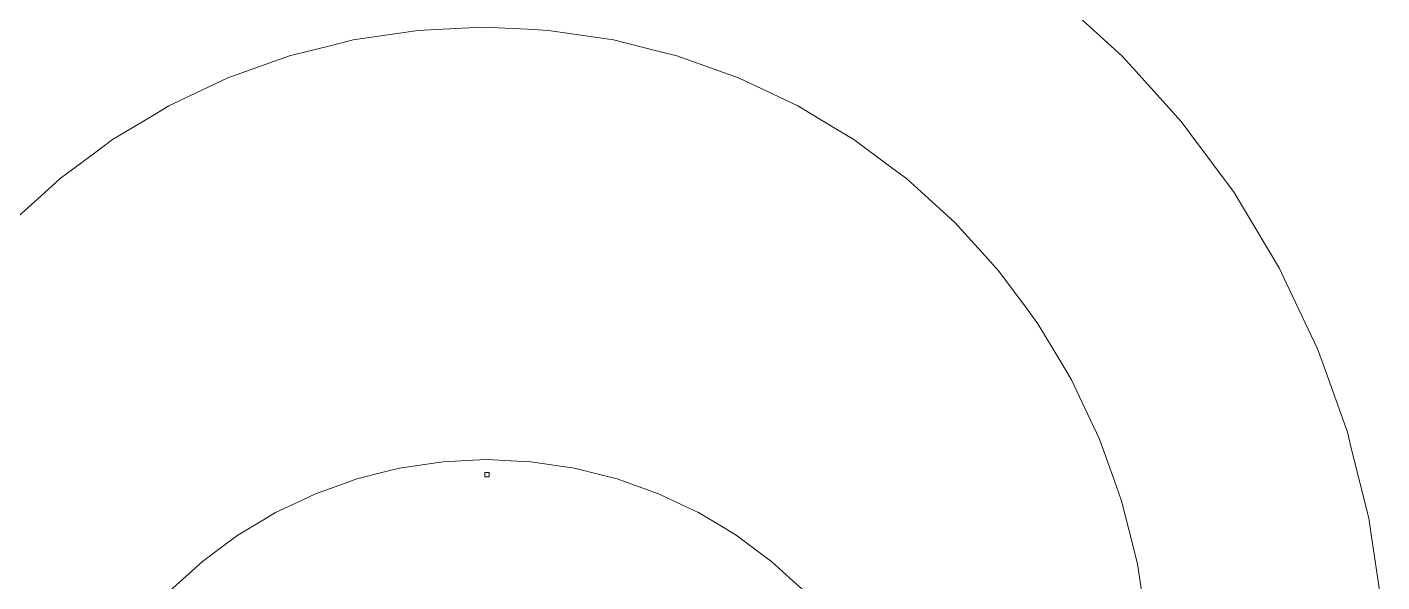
# Model space of a CAD drawing. Header units: centimetres. Extents: x -214 to 137, y -175 to 4.
# Drawn here: x 105.62 to 124.07, y -118.28 to -110.73 of the extents above; entities that cross this region are included whole.
import ezdxf

# ---------------------------------------------------------------- set-up
doc = ezdxf.new("R2010")
doc.units = ezdxf.units.CM
doc.header["$MEASUREMENT"] = 0
doc.layers.add('layer 1', color=7, linetype='Continuous')

msp = doc.modelspace()

# ---------------------------------------------------------------- linework, layer by layer
at = {"layer": 'layer 1', "color": 5, "lineweight": 9}
for points in [[(120.53034, -111.11601), (120.53034, -111.11601), (119.8005, -110.45452), (119.8005, -110.45452)], [(111.54628, -110.74044), (111.54628, -110.74044), (111.83228, -110.72639), (111.83228, -110.72639)], [(111.83228, -110.72639), (111.83228, -110.72639), (112.43707, -110.7561), (112.43707, -110.7561)], [(109.78161, -110.97058), (109.78161, -110.97058), (110.05937, -110.901), (110.05937, -110.901)], [(110.05937, -110.901), (110.05937, -110.901), (110.65829, -110.81217), (110.65829, -110.81217)], [(110.65829, -110.81217), (110.65829, -110.81217), (110.94154, -110.77015), (110.94154, -110.77015)], [(110.94154, -110.77015), (110.94154, -110.77015), (111.54628, -110.74044), (111.54628, -110.74044)], [(112.43707, -110.7561), (112.43707, -110.7561), (112.72308, -110.77015), (112.72308, -110.77015)], [(112.72308, -110.77015), (112.72308, -110.77015), (113.322, -110.859), (113.322, -110.859)], [(113.322, -110.859), (113.322, -110.859), (113.60524, -110.90101), (113.60524, -110.90101)], [(113.60524, -110.90101), (113.60524, -110.90101), (114.19256, -111.04814), (114.19256, -111.04814)], [(109.19428, -111.1177), (109.19428, -111.1177), (109.78161, -110.97058), (109.78161, -110.97058)], [(114.19256, -111.04814), (114.19256, -111.04814), (114.47032, -111.11771), (114.47032, -111.11771)], [(108.3546, -111.41814), (108.3546, -111.41814), (108.92468, -111.21417), (108.92468, -111.21417)], [(108.92468, -111.21417), (108.92468, -111.21417), (109.19428, -111.1177), (109.19428, -111.1177)], [(114.47032, -111.11771), (114.47032, -111.11771), (115.04039, -111.32169), (115.04039, -111.32169)], [(120.67952, -111.28061), (120.67952, -111.28061), (120.53034, -111.11601), (120.53034, -111.11601)], [(121.341, -112.01045), (121.341, -112.01045), (120.67952, -111.28061), (120.67952, -111.28061)], [(108.09575, -111.54056), (108.09575, -111.54056), (108.3546, -111.41814), (108.3546, -111.41814)], [(115.04039, -111.32169), (115.04039, -111.32169), (115.30999, -111.41816), (115.30999, -111.41816)], [(115.30999, -111.41816), (115.30999, -111.41816), (115.85734, -111.67704), (115.85734, -111.67704)], [(107.54841, -111.79944), (107.54841, -111.79944), (108.09575, -111.54056), (108.09575, -111.54056)], [(107.30281, -111.94665), (107.30281, -111.94665), (107.54841, -111.79944), (107.54841, -111.79944)], [(115.85734, -111.67704), (115.85734, -111.67704), (116.11618, -111.79947), (116.11618, -111.79947)], [(116.11618, -111.79947), (116.11618, -111.79947), (116.63551, -112.11075), (116.63551, -112.11075)], [(106.78348, -112.25793), (106.78348, -112.25793), (107.30281, -111.94665), (107.30281, -111.94665)], [(121.47333, -112.18888), (121.47333, -112.18888), (121.341, -112.01045), (121.341, -112.01045)], [(116.63551, -112.11075), (116.63551, -112.11075), (116.88111, -112.25796), (116.88111, -112.25796)], [(122.0601, -112.98005), (122.0601, -112.98005), (121.47333, -112.18888), (121.47333, -112.18888)], [(106.55349, -112.4285), (106.55349, -112.4285), (106.78348, -112.25793), (106.78348, -112.25793)], [(116.88111, -112.25796), (116.88111, -112.25796), (117.36743, -112.61864), (117.36743, -112.61864)], [(106.06716, -112.78918), (106.06716, -112.78918), (106.55349, -112.4285), (106.55349, -112.4285)], [(117.36743, -112.61864), (117.36743, -112.61864), (117.59742, -112.78921), (117.59742, -112.78921)], [(105.855, -112.98147), (105.855, -112.98147), (106.06716, -112.78918), (106.06716, -112.78918)], [(117.59742, -112.78921), (117.59742, -112.78921), (118.04605, -113.19583), (118.04605, -113.19583)], [(105.40638, -113.38808), (105.40638, -113.38808), (105.855, -112.98147), (105.855, -112.98147)], [(122.1743, -113.17059), (122.1743, -113.17059), (122.0601, -112.98005), (122.0601, -112.98005)], [(118.04605, -113.19583), (118.04605, -113.19583), (118.25821, -113.38812), (118.25821, -113.38812)], [(122.68069, -114.01545), (122.68069, -114.01545), (122.1743, -113.17059), (122.1743, -113.17059)], [(118.25821, -113.38812), (118.25821, -113.38812), (118.66482, -113.83675), (118.66482, -113.83675)], [(118.66482, -113.83675), (118.66482, -113.83675), (118.85711, -114.04891), (118.85711, -114.04891)], [(118.85711, -114.04891), (118.85711, -114.04891), (119.21779, -114.53523), (119.21779, -114.53523)], [(122.77567, -114.21627), (122.77567, -114.21627), (122.68069, -114.01545), (122.68069, -114.01545)], [(123.19681, -115.1067), (123.19681, -115.1067), (122.77567, -114.21627), (122.77567, -114.21627)], [(119.21779, -114.53523), (119.21779, -114.53523), (119.38836, -114.76522), (119.38836, -114.76522)], [(119.38836, -114.76522), (119.38836, -114.76522), (119.69964, -115.28455), (119.69964, -115.28455)], [(123.27164, -115.31586), (123.27164, -115.31586), (123.19681, -115.1067), (123.19681, -115.1067)], [(119.69964, -115.28455), (119.69964, -115.28455), (119.84684, -115.53016), (119.84684, -115.53016)], [(123.60348, -116.24328), (123.60348, -116.24328), (123.27164, -115.31586), (123.27164, -115.31586)], [(119.84684, -115.53016), (119.84684, -115.53016), (120.10571, -116.0775), (120.10571, -116.0775)], [(120.10571, -116.0775), (120.10571, -116.0775), (120.22813, -116.33635), (120.22813, -116.33635)], [(123.65745, -116.45877), (123.65745, -116.45877), (123.60348, -116.24328), (123.60348, -116.24328)], [(120.22813, -116.33635), (120.22813, -116.33635), (120.43211, -116.90643), (120.43211, -116.90643)], [(111.69176, -116.62585), (111.69176, -116.62585), (111.2845, -116.64585), (111.2845, -116.64585)], [(111.69176, -116.62585), (111.69176, -116.62585), (111.2845, -116.64585), (111.2845, -116.64585)], [(111.69176, -116.62585), (111.69176, -116.62585), (111.2845, -116.64585), (111.2845, -116.64585)], [(111.69176, -116.62585), (111.69176, -116.62585), (111.2845, -116.64585), (111.2845, -116.64585)], [(111.88316, -116.61644), (111.88316, -116.61644), (111.69176, -116.62585), (111.69176, -116.62585)], [(111.88316, -116.61644), (111.88316, -116.61644), (111.69176, -116.62585), (111.69176, -116.62585)], [(111.88316, -116.61644), (111.88316, -116.61644), (111.69176, -116.62585), (111.69176, -116.62585)], [(111.88316, -116.61644), (111.88316, -116.61644), (111.69176, -116.62585), (111.69176, -116.62585)], [(112.29045, -116.63645), (112.29045, -116.63645), (111.88316, -116.61644), (111.88316, -116.61644)], [(112.29045, -116.63645), (112.29045, -116.63645), (111.88316, -116.61644), (111.88316, -116.61644)], [(112.29045, -116.63645), (112.29045, -116.63645), (111.88316, -116.61644), (111.88316, -116.61644)], [(112.29045, -116.63645), (112.29045, -116.63645), (111.88316, -116.61644), (111.88316, -116.61644)], [(112.48187, -116.64585), (112.48187, -116.64585), (112.29045, -116.63645), (112.29045, -116.63645)], [(112.48187, -116.64585), (112.48187, -116.64585), (112.29045, -116.63645), (112.29045, -116.63645)], [(112.48187, -116.64585), (112.48187, -116.64585), (112.29045, -116.63645), (112.29045, -116.63645)], [(112.48187, -116.64585), (112.48187, -116.64585), (112.29045, -116.63645), (112.29045, -116.63645)], [(123.89678, -117.41426), (123.89678, -117.41426), (123.65745, -116.45877), (123.65745, -116.45877)], [(110.5057, -116.78037), (110.5057, -116.78037), (110.11017, -116.87944), (110.11017, -116.87944)], [(110.5057, -116.78037), (110.5057, -116.78037), (110.11017, -116.87944), (110.11017, -116.87944)], [(110.5057, -116.78037), (110.5057, -116.78037), (110.11017, -116.87944), (110.11017, -116.87944)], [(110.5057, -116.78037), (110.5057, -116.78037), (110.11017, -116.87944), (110.11017, -116.87944)], [(110.69159, -116.7338), (110.69159, -116.7338), (110.5057, -116.78037), (110.5057, -116.78037)], [(110.69159, -116.7338), (110.69159, -116.7338), (110.5057, -116.78037), (110.5057, -116.78037)], [(110.69159, -116.7338), (110.69159, -116.7338), (110.5057, -116.78037), (110.5057, -116.78037)], [(110.69159, -116.7338), (110.69159, -116.7338), (110.5057, -116.78037), (110.5057, -116.78037)], [(111.09493, -116.67397), (111.09493, -116.67397), (110.69159, -116.7338), (110.69159, -116.7338)], [(111.09493, -116.67397), (111.09493, -116.67397), (110.69159, -116.7338), (110.69159, -116.7338)], [(111.09493, -116.67397), (111.09493, -116.67397), (110.69159, -116.7338), (110.69159, -116.7338)], [(111.09493, -116.67397), (111.09493, -116.67397), (110.69159, -116.7338), (110.69159, -116.7338)], [(111.2845, -116.64585), (111.2845, -116.64585), (111.09493, -116.67397), (111.09493, -116.67397)], [(111.2845, -116.64585), (111.2845, -116.64585), (111.09493, -116.67397), (111.09493, -116.67397)], [(111.2845, -116.64585), (111.2845, -116.64585), (111.09493, -116.67397), (111.09493, -116.67397)], [(111.2845, -116.64585), (111.2845, -116.64585), (111.09493, -116.67397), (111.09493, -116.67397)], [(111.91174, -116.79268), (111.91174, -116.79268), (111.85459, -116.79268), (111.85459, -116.79268)], [(111.85459, -116.79268), (111.85459, -116.79268), (111.85459, -116.84983), (111.85459, -116.84983)], [(111.91174, -116.79268), (111.91174, -116.79268), (111.85459, -116.79268), (111.85459, -116.79268)], [(111.85459, -116.79268), (111.85459, -116.79268), (111.85459, -116.84983), (111.85459, -116.84983)], [(111.91174, -116.79268), (111.91174, -116.79268), (111.85459, -116.79268), (111.85459, -116.79268)], [(111.85459, -116.79268), (111.85459, -116.79268), (111.85459, -116.84983), (111.85459, -116.84983)], [(111.91174, -116.79268), (111.91174, -116.79268), (111.85459, -116.79268), (111.85459, -116.79268)], [(111.85459, -116.79268), (111.85459, -116.79268), (111.85459, -116.84983), (111.85459, -116.84983)], [(111.91174, -116.84983), (111.91174, -116.84983), (111.91174, -116.79268), (111.91174, -116.79268)], [(111.91174, -116.84983), (111.91174, -116.84983), (111.91174, -116.79268), (111.91174, -116.79268)], [(111.91174, -116.84983), (111.91174, -116.84983), (111.91174, -116.79268), (111.91174, -116.79268)], [(111.91174, -116.84983), (111.91174, -116.84983), (111.91174, -116.79268), (111.91174, -116.79268)], [(112.8852, -116.70568), (112.8852, -116.70568), (112.48187, -116.64585), (112.48187, -116.64585)], [(112.8852, -116.70568), (112.8852, -116.70568), (112.48187, -116.64585), (112.48187, -116.64585)], [(112.8852, -116.70568), (112.8852, -116.70568), (112.48187, -116.64585), (112.48187, -116.64585)], [(112.8852, -116.70568), (112.8852, -116.70568), (112.48187, -116.64585), (112.48187, -116.64585)], [(113.07476, -116.73381), (113.07476, -116.73381), (112.8852, -116.70568), (112.8852, -116.70568)], [(113.07476, -116.73381), (113.07476, -116.73381), (112.8852, -116.70568), (112.8852, -116.70568)], [(113.07476, -116.73381), (113.07476, -116.73381), (112.8852, -116.70568), (112.8852, -116.70568)], [(113.07476, -116.73381), (113.07476, -116.73381), (112.8852, -116.70568), (112.8852, -116.70568)], [(113.47029, -116.83288), (113.47029, -116.83288), (113.07476, -116.73381), (113.07476, -116.73381)], [(113.47029, -116.83288), (113.47029, -116.83288), (113.07476, -116.73381), (113.07476, -116.73381)], [(113.47029, -116.83288), (113.47029, -116.83288), (113.07476, -116.73381), (113.07476, -116.73381)], [(113.47029, -116.83288), (113.47029, -116.83288), (113.07476, -116.73381), (113.07476, -116.73381)], [(109.92974, -116.944), (109.92974, -116.944), (109.54582, -117.08137), (109.54582, -117.08137)], [(109.92974, -116.944), (109.92974, -116.944), (109.54582, -117.08137), (109.54582, -117.08137)], [(109.92974, -116.944), (109.92974, -116.944), (109.54582, -117.08137), (109.54582, -117.08137)], [(109.92974, -116.944), (109.92974, -116.944), (109.54582, -117.08137), (109.54582, -117.08137)], [(110.11017, -116.87944), (110.11017, -116.87944), (109.92974, -116.944), (109.92974, -116.944)], [(110.11017, -116.87944), (110.11017, -116.87944), (109.92974, -116.944), (109.92974, -116.944)], [(110.11017, -116.87944), (110.11017, -116.87944), (109.92974, -116.944), (109.92974, -116.944)], [(110.11017, -116.87944), (110.11017, -116.87944), (109.92974, -116.944), (109.92974, -116.944)], [(111.85459, -116.84983), (111.85459, -116.84983), (111.91174, -116.84983), (111.91174, -116.84983)], [(111.85459, -116.84983), (111.85459, -116.84983), (111.91174, -116.84983), (111.91174, -116.84983)], [(111.85459, -116.84983), (111.85459, -116.84983), (111.91174, -116.84983), (111.91174, -116.84983)], [(111.85459, -116.84983), (111.85459, -116.84983), (111.91174, -116.84983), (111.91174, -116.84983)], [(113.65618, -116.87945), (113.65618, -116.87945), (113.47029, -116.83288), (113.47029, -116.83288)], [(113.65618, -116.87945), (113.65618, -116.87945), (113.47029, -116.83288), (113.47029, -116.83288)], [(113.65618, -116.87945), (113.65618, -116.87945), (113.47029, -116.83288), (113.47029, -116.83288)], [(113.65618, -116.87945), (113.65618, -116.87945), (113.47029, -116.83288), (113.47029, -116.83288)], [(114.0401, -117.01682), (114.0401, -117.01682), (113.65618, -116.87945), (113.65618, -116.87945)], [(114.0401, -117.01682), (114.0401, -117.01682), (113.65618, -116.87945), (113.65618, -116.87945)], [(114.0401, -117.01682), (114.0401, -117.01682), (113.65618, -116.87945), (113.65618, -116.87945)], [(114.0401, -117.01682), (114.0401, -117.01682), (113.65618, -116.87945), (113.65618, -116.87945)], [(120.43211, -116.90643), (120.43211, -116.90643), (120.52857, -117.17603), (120.52857, -117.17603)], [(109.37259, -117.1633), (109.37259, -117.1633), (109.00398, -117.33764), (109.00398, -117.33764)], [(109.37259, -117.1633), (109.37259, -117.1633), (109.00398, -117.33764), (109.00398, -117.33764)], [(109.37259, -117.1633), (109.37259, -117.1633), (109.00398, -117.33764), (109.00398, -117.33764)], [(109.37259, -117.1633), (109.37259, -117.1633), (109.00398, -117.33764), (109.00398, -117.33764)], [(109.54582, -117.08137), (109.54582, -117.08137), (109.37259, -117.1633), (109.37259, -117.1633)], [(109.54582, -117.08137), (109.54582, -117.08137), (109.37259, -117.1633), (109.37259, -117.1633)], [(109.54582, -117.08137), (109.54582, -117.08137), (109.37259, -117.1633), (109.37259, -117.1633)], [(109.54582, -117.08137), (109.54582, -117.08137), (109.37259, -117.1633), (109.37259, -117.1633)], [(114.22053, -117.08138), (114.22053, -117.08138), (114.0401, -117.01682), (114.0401, -117.01682)], [(114.22053, -117.08138), (114.22053, -117.08138), (114.0401, -117.01682), (114.0401, -117.01682)], [(114.22053, -117.08138), (114.22053, -117.08138), (114.0401, -117.01682), (114.0401, -117.01682)], [(114.22053, -117.08138), (114.22053, -117.08138), (114.0401, -117.01682), (114.0401, -117.01682)], [(114.58913, -117.25572), (114.58913, -117.25572), (114.22053, -117.08138), (114.22053, -117.08138)], [(114.58913, -117.25572), (114.58913, -117.25572), (114.22053, -117.08138), (114.22053, -117.08138)], [(114.58913, -117.25572), (114.58913, -117.25572), (114.22053, -117.08138), (114.22053, -117.08138)], [(114.58913, -117.25572), (114.58913, -117.25572), (114.22053, -117.08138), (114.22053, -117.08138)], [(120.52857, -117.17603), (120.52857, -117.17603), (120.67569, -117.76336), (120.67569, -117.76336)], [(109.00398, -117.33764), (109.00398, -117.33764), (108.83961, -117.43616), (108.83961, -117.43616)], [(109.00398, -117.33764), (109.00398, -117.33764), (108.83961, -117.43616), (108.83961, -117.43616)], [(109.00398, -117.33764), (109.00398, -117.33764), (108.83961, -117.43616), (108.83961, -117.43616)], [(109.00398, -117.33764), (109.00398, -117.33764), (108.83961, -117.43616), (108.83961, -117.43616)], [(114.76237, -117.33766), (114.76237, -117.33766), (114.58913, -117.25572), (114.58913, -117.25572)], [(114.76237, -117.33766), (114.76237, -117.33766), (114.58913, -117.25572), (114.58913, -117.25572)], [(114.76237, -117.33766), (114.76237, -117.33766), (114.58913, -117.25572), (114.58913, -117.25572)], [(114.76237, -117.33766), (114.76237, -117.33766), (114.58913, -117.25572), (114.58913, -117.25572)], [(115.1121, -117.54728), (115.1121, -117.54728), (114.76237, -117.33766), (114.76237, -117.33766)], [(115.1121, -117.54728), (115.1121, -117.54728), (114.76237, -117.33766), (114.76237, -117.33766)], [(115.1121, -117.54728), (115.1121, -117.54728), (114.76237, -117.33766), (114.76237, -117.33766)], [(115.1121, -117.54728), (115.1121, -117.54728), (114.76237, -117.33766), (114.76237, -117.33766)], [(108.83961, -117.43616), (108.83961, -117.43616), (108.48988, -117.64579), (108.48988, -117.64579)], [(108.83961, -117.43616), (108.83961, -117.43616), (108.48988, -117.64579), (108.48988, -117.64579)], [(108.83961, -117.43616), (108.83961, -117.43616), (108.48988, -117.64579), (108.48988, -117.64579)], [(108.83961, -117.43616), (108.83961, -117.43616), (108.48988, -117.64579), (108.48988, -117.64579)], [(115.27648, -117.6458), (115.27648, -117.6458), (115.1121, -117.54728), (115.1121, -117.54728)], [(115.27648, -117.6458), (115.27648, -117.6458), (115.1121, -117.54728), (115.1121, -117.54728)], [(115.27648, -117.6458), (115.27648, -117.6458), (115.1121, -117.54728), (115.1121, -117.54728)], [(115.27648, -117.6458), (115.27648, -117.6458), (115.1121, -117.54728), (115.1121, -117.54728)], [(123.92938, -117.634), (123.92938, -117.634), (123.89678, -117.41426), (123.89678, -117.41426)], [(108.48988, -117.64579), (108.48988, -117.64579), (108.33595, -117.75994), (108.33595, -117.75994)], [(108.48988, -117.64579), (108.48988, -117.64579), (108.33595, -117.75994), (108.33595, -117.75994)], [(108.48988, -117.64579), (108.48988, -117.64579), (108.33595, -117.75994), (108.33595, -117.75994)], [(108.48988, -117.64579), (108.48988, -117.64579), (108.33595, -117.75994), (108.33595, -117.75994)], [(115.60398, -117.8887), (115.60398, -117.8887), (115.27648, -117.6458), (115.27648, -117.6458)], [(115.60398, -117.8887), (115.60398, -117.8887), (115.27648, -117.6458), (115.27648, -117.6458)], [(115.60398, -117.8887), (115.60398, -117.8887), (115.27648, -117.6458), (115.27648, -117.6458)], [(115.60398, -117.8887), (115.60398, -117.8887), (115.27648, -117.6458), (115.27648, -117.6458)], [(124.0739, -118.60834), (124.0739, -118.60834), (123.92938, -117.634), (123.92938, -117.634)], [(108.33595, -117.75994), (108.33595, -117.75994), (108.00844, -118.00284), (108.00844, -118.00284)], [(108.33595, -117.75994), (108.33595, -117.75994), (108.00844, -118.00284), (108.00844, -118.00284)], [(108.33595, -117.75994), (108.33595, -117.75994), (108.00844, -118.00284), (108.00844, -118.00284)], [(108.33595, -117.75994), (108.33595, -117.75994), (108.00844, -118.00284), (108.00844, -118.00284)], [(115.7579, -118.00286), (115.7579, -118.00286), (115.60398, -117.8887), (115.60398, -117.8887)], [(115.7579, -118.00286), (115.7579, -118.00286), (115.60398, -117.8887), (115.60398, -117.8887)], [(115.7579, -118.00286), (115.7579, -118.00286), (115.60398, -117.8887), (115.60398, -117.8887)], [(115.7579, -118.00286), (115.7579, -118.00286), (115.60398, -117.8887), (115.60398, -117.8887)], [(120.67569, -117.76336), (120.67569, -117.76336), (120.74527, -118.04112), (120.74527, -118.04112)], [(108.00844, -118.00284), (108.00844, -118.00284), (107.86645, -118.13154), (107.86645, -118.13154)], [(108.00844, -118.00284), (108.00844, -118.00284), (107.86645, -118.13154), (107.86645, -118.13154)], [(108.00844, -118.00284), (108.00844, -118.00284), (107.86645, -118.13154), (107.86645, -118.13154)], [(108.00844, -118.00284), (108.00844, -118.00284), (107.86645, -118.13154), (107.86645, -118.13154)], [(116.06002, -118.27669), (116.06002, -118.27669), (115.7579, -118.00286), (115.7579, -118.00286)], [(116.06002, -118.27669), (116.06002, -118.27669), (115.7579, -118.00286), (115.7579, -118.00286)], [(116.06002, -118.27669), (116.06002, -118.27669), (115.7579, -118.00286), (115.7579, -118.00286)], [(116.06002, -118.27669), (116.06002, -118.27669), (115.7579, -118.00286), (115.7579, -118.00286)], [(120.74527, -118.04112), (120.74527, -118.04112), (120.8341, -118.64004), (120.8341, -118.64004)], [(107.86645, -118.13154), (107.86645, -118.13154), (107.56433, -118.40536), (107.56433, -118.40536)], [(107.86645, -118.13154), (107.86645, -118.13154), (107.56433, -118.40536), (107.56433, -118.40536)], [(107.86645, -118.13154), (107.86645, -118.13154), (107.56433, -118.40536), (107.56433, -118.40536)], [(107.86645, -118.13154), (107.86645, -118.13154), (107.56433, -118.40536), (107.56433, -118.40536)], [(116.20202, -118.40538), (116.20202, -118.40538), (116.06002, -118.27669), (116.06002, -118.27669)], [(116.20202, -118.40538), (116.20202, -118.40538), (116.06002, -118.27669), (116.06002, -118.27669)], [(116.20202, -118.40538), (116.20202, -118.40538), (116.06002, -118.27669), (116.06002, -118.27669)], [(116.20202, -118.40538), (116.20202, -118.40538), (116.06002, -118.27669), (116.06002, -118.27669)]]:
    msp.add_open_spline(points, degree=3, dxfattribs=at)

doc.saveas('drawing.dxf')
